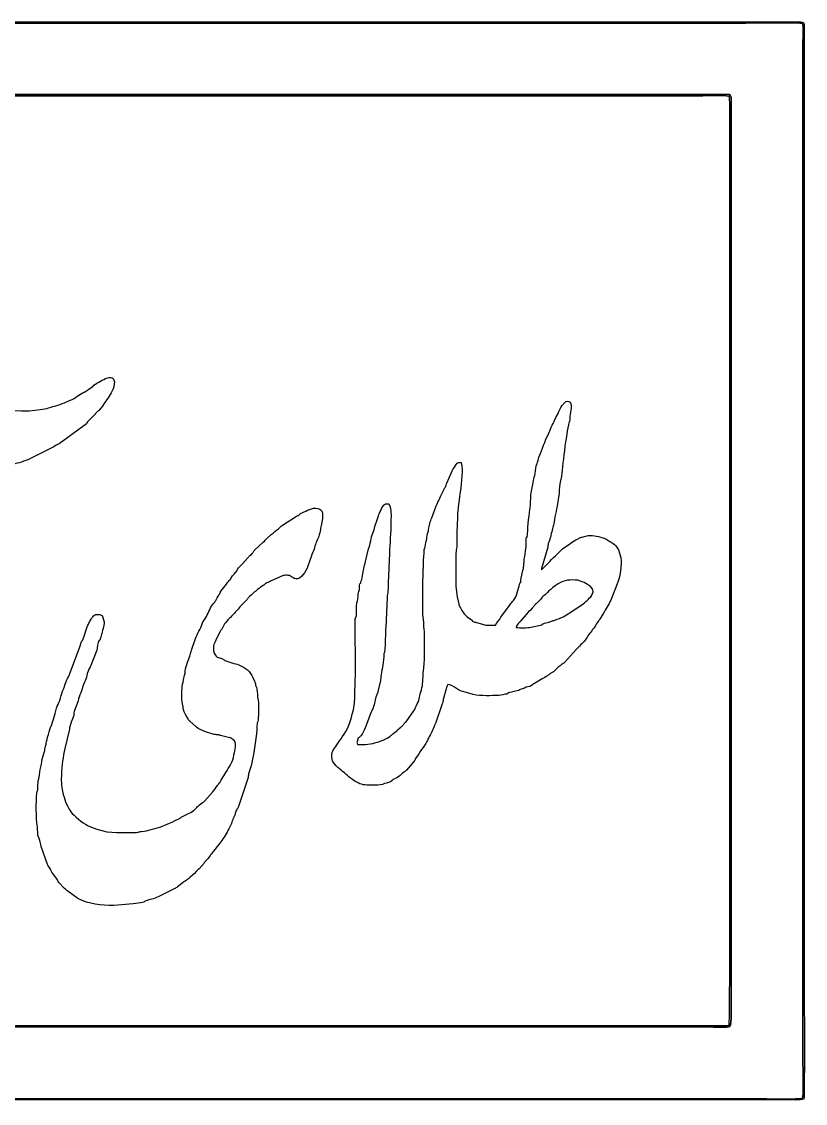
# Model space of a CAD drawing. Header units: millimetres. Extents: x -24 to 99, y -42 to 112.
# Drawn here: x 5.07 to 23.34, y 86.67 to 111.89 of the extents above; entities that cross this region are included whole.
import ezdxf

# ---------------------------------------------------------------- set-up
doc = ezdxf.new("R2010")
doc.units = ezdxf.units.MM
doc.header["$MEASUREMENT"] = 0
doc.layers.add('Layer 1', color=7, linetype='Continuous')

msp = doc.modelspace()

# ---------------------------------------------------------------- linework, layer by layer
at = {"layer": 'Layer 1', "color": 250}
for points, knots in [([(-19.5387, 111.8591), (-19.5387, 111.8591), (-19.5394, 87.2815), (-19.5394, 87.2815), (-19.5394, 86.6702), (-19.6079, 86.7524), (-19.2733, 86.7518), (-19.1765, 86.7516), (-19.0797, 86.7508), (-18.9829, 86.7508), (-18.9829, 86.7508), (22.8772, 86.7507), (22.8772, 86.7507), (22.9624, 86.751), (23.2499, 86.739), (23.304, 86.7683), (23.3279, 86.8573), (23.3119, 89.6899), (23.3119, 89.8622), (23.3119, 89.8622), (23.3124, 111.6363), (23.3124, 111.6363), (23.3123, 111.8213), (23.3396, 111.8817), (23.233, 111.8884), (23.233, 111.8884), (-19.4241, 111.889), (-19.4241, 111.889), (-19.5058, 111.8881), (-19.4831, 111.8926), (-19.5387, 111.8591)], [0, 0, 0, 0, 0.1, 0.1, 0.1, 0.2, 0.2, 0.2, 0.3, 0.3, 0.3, 0.4, 0.4, 0.4, 0.5, 0.5, 0.5, 0.6, 0.6, 0.6, 0.7, 0.7, 0.7, 0.8, 0.8, 0.8, 0.9, 0.9, 0.9, 1, 1, 1, 1]), ([(23.2712, 86.7907), (23.3004, 86.826), (23.2842, 87.4568), (23.2842, 87.5504), (23.2842, 87.5504), (23.2839, 111.4643), (23.2839, 111.4643), (23.2839, 111.5385), (23.3047, 111.8059), (23.2699, 111.8464), (23.2394, 111.8769), (22.0852, 111.8605), (21.9524, 111.8605), (21.9524, 111.8605), (-18.8217, 111.8605), (-18.8217, 111.8605), (-19.0339, 111.8605), (-19.2876, 111.8741), (-19.4948, 111.8563), (-19.527, 111.7441), (-19.5088, 110.0208), (-19.5089, 109.7546), (-19.5089, 109.7546), (-19.5087, 90.6686), (-19.5087, 90.6686), (-19.5082, 89.4417), (-19.518, 88.1842), (-19.5073, 86.959), (-19.5055, 86.7525), (-19.5777, 86.7781), (-19.155, 86.777), (-16.324, 86.769), (-13.4916, 86.7773), (-10.6604, 86.7773), (-10.6604, 86.7773), (22.2212, 86.7773), (22.2212, 86.7773), (22.3585, 86.7773), (23.2231, 86.7523), (23.2712, 86.7907)], [0, 0, 0, 0, 0.0769231, 0.0769231, 0.0769231, 0.1538462, 0.1538462, 0.1538462, 0.2307692, 0.2307692, 0.2307692, 0.3076923, 0.3076923, 0.3076923, 0.3846154, 0.3846154, 0.3846154, 0.4615385, 0.4615385, 0.4615385, 0.5384615, 0.5384615, 0.5384615, 0.6153846, 0.6153846, 0.6153846, 0.6923077, 0.6923077, 0.6923077, 0.7692308, 0.7692308, 0.7692308, 0.8461538, 0.8461538, 0.8461538, 0.9230769, 0.9230769, 0.9230769, 1, 1, 1, 1]), ([(23.2712, 86.7907), (23.2231, 86.7523), (22.3585, 86.7773), (22.2212, 86.7773), (22.2212, 86.7773), (-10.6604, 86.7773), (-10.6604, 86.7773), (-13.4916, 86.7773), (-16.324, 86.769), (-19.155, 86.777), (-19.5777, 86.7781), (-19.5055, 86.7525), (-19.5073, 86.959), (-19.518, 88.1842), (-19.5082, 89.4417), (-19.5087, 90.6686), (-19.5087, 90.6686), (-19.5089, 109.7546), (-19.5089, 109.7546), (-19.5088, 110.0208), (-19.527, 111.7441), (-19.4948, 111.8563), (-19.2876, 111.8741), (-19.0339, 111.8605), (-18.8217, 111.8605), (-18.8217, 111.8605), (21.9524, 111.8605), (21.9524, 111.8605), (22.0852, 111.8605), (23.2394, 111.8769), (23.2699, 111.8464), (23.3047, 111.8059), (23.2839, 111.5385), (23.2839, 111.4643), (23.2839, 111.4643), (23.2842, 87.5504), (23.2842, 87.5504), (23.2842, 87.4568), (23.3004, 86.826), (23.2712, 86.7907)], [0, 0, 0, 0, 0.0769231, 0.0769231, 0.0769231, 0.1538462, 0.1538462, 0.1538462, 0.2307692, 0.2307692, 0.2307692, 0.3076923, 0.3076923, 0.3076923, 0.3846154, 0.3846154, 0.3846154, 0.4615385, 0.4615385, 0.4615385, 0.5384615, 0.5384615, 0.5384615, 0.6153846, 0.6153846, 0.6153846, 0.6923077, 0.6923077, 0.6923077, 0.7692308, 0.7692308, 0.7692308, 0.8461538, 0.8461538, 0.8461538, 0.9230769, 0.9230769, 0.9230769, 1, 1, 1, 1]), ([(-17.8294, 88.478), (-17.8487, 88.6761), (-17.8334, 88.9565), (-17.8332, 89.1633), (-17.8332, 89.1633), (-17.8331, 109.9051), (-17.8331, 109.9051), (-17.8332, 109.9629), (-17.8334, 110.0201), (-17.8342, 110.0779), (-17.8352, 110.1515), (-17.8265, 110.1478), (-17.7894, 110.1927), (-17.7894, 110.1927), (21.5731, 110.1919), (21.5731, 110.1919), (21.6147, 110.1254), (21.6119, 110.1561), (21.6095, 110.0559), (21.6095, 110.0559), (21.6085, 89.1095), (21.6085, 89.1095), (21.6085, 89.012), (21.6319, 88.5103), (21.5774, 88.4634), (21.5548, 88.444), (21.4538, 88.4499), (21.4255, 88.4502), (21.3752, 88.4508), (21.3252, 88.4495), (21.275, 88.4499), (21.171, 88.4508), (21.0673, 88.4515), (20.9632, 88.4515), (11.3109, 88.4515), (1.6586, 88.4515), (-7.9937, 88.4515), (-11.1764, 88.4515), (-14.3706, 88.4428), (-17.5528, 88.45), (-17.6633, 88.4503), (-17.7631, 88.4356), (-17.8294, 88.478)], [0, 0, 0, 0, 0.0714286, 0.0714286, 0.0714286, 0.1428571, 0.1428571, 0.1428571, 0.2142857, 0.2142857, 0.2142857, 0.2857143, 0.2857143, 0.2857143, 0.3571429, 0.3571429, 0.3571429, 0.4285714, 0.4285714, 0.4285714, 0.5, 0.5, 0.5, 0.5714286, 0.5714286, 0.5714286, 0.6428571, 0.6428571, 0.6428571, 0.7142857, 0.7142857, 0.7142857, 0.7857143, 0.7857143, 0.7857143, 0.8571429, 0.8571429, 0.8571429, 0.9285714, 0.9285714, 0.9285714, 1, 1, 1, 1]), ([(-17.8294, 88.478), (-17.7631, 88.4356), (-17.6633, 88.4503), (-17.5528, 88.45), (-14.3706, 88.4428), (-11.1764, 88.4515), (-7.9937, 88.4515), (1.6586, 88.4515), (11.3109, 88.4515), (20.9632, 88.4515), (21.0673, 88.4515), (21.171, 88.4508), (21.275, 88.4499), (21.3252, 88.4495), (21.3752, 88.4508), (21.4255, 88.4502), (21.4538, 88.4499), (21.5548, 88.444), (21.5774, 88.4634), (21.6319, 88.5103), (21.6085, 89.012), (21.6085, 89.1095), (21.6085, 89.1095), (21.6095, 110.0559), (21.6095, 110.0559), (21.6119, 110.1561), (21.6147, 110.1254), (21.5731, 110.1919), (21.5731, 110.1919), (-17.7894, 110.1927), (-17.7894, 110.1927), (-17.8265, 110.1478), (-17.8352, 110.1515), (-17.8342, 110.0779), (-17.8334, 110.0201), (-17.8332, 109.9629), (-17.8331, 109.9051), (-17.8331, 109.9051), (-17.8332, 89.1633), (-17.8332, 89.1633), (-17.8334, 88.9565), (-17.8487, 88.6761), (-17.8294, 88.478)], [0, 0, 0, 0, 0.0714286, 0.0714286, 0.0714286, 0.1428571, 0.1428571, 0.1428571, 0.2142857, 0.2142857, 0.2142857, 0.2857143, 0.2857143, 0.2857143, 0.3571429, 0.3571429, 0.3571429, 0.4285714, 0.4285714, 0.4285714, 0.5, 0.5, 0.5, 0.5714286, 0.5714286, 0.5714286, 0.6428571, 0.6428571, 0.6428571, 0.7142857, 0.7142857, 0.7142857, 0.7857143, 0.7857143, 0.7857143, 0.8571429, 0.8571429, 0.8571429, 0.9285714, 0.9285714, 0.9285714, 1, 1, 1, 1]), ([(21.5546, 110.1453), (21.5634, 110.1334), (21.5608, 110.1403), (21.568, 110.1217), (21.5933, 110.0555), (21.5776, 107.5075), (21.5776, 107.4535), (21.5776, 104.7544), (21.5949, 88.5326), (21.565, 88.4977), (21.5628, 88.4961), (21.559, 88.497), (21.5576, 88.4937), (21.5563, 88.4904), (21.5519, 88.4906), (21.5499, 88.49), (21.5499, 88.49), (21.5325, 88.4847), (21.5325, 88.4847), (21.5191, 88.4821), (21.4941, 88.4822), (21.4797, 88.4822), (21.4797, 88.4822), (-16.069, 88.4828), (-16.069, 88.4828), (-16.5922, 88.4828), (-17.1156, 88.4842), (-17.6389, 88.4827), (-17.6682, 88.4826), (-17.7087, 88.4805), (-17.7367, 88.4827), (-17.8121, 88.4886), (-17.8027, 88.521), (-17.8018, 88.7116), (-17.8018, 88.7116), (-17.8017, 109.8944), (-17.8017, 109.8944), (-17.8018, 109.9576), (-17.8044, 110.0267), (-17.8018, 110.0892), (-17.798, 110.1771), (-17.7525, 110.1554), (-17.6604, 110.1554), (-4.848, 110.1651), (7.9674, 110.1557), (20.7804, 110.1557), (20.9388, 110.1557), (21.4415, 110.1741), (21.5546, 110.1453)], [0, 0, 0, 0, 0.0625, 0.0625, 0.0625, 0.125, 0.125, 0.125, 0.1875, 0.1875, 0.1875, 0.25, 0.25, 0.25, 0.3125, 0.3125, 0.3125, 0.375, 0.375, 0.375, 0.4375, 0.4375, 0.4375, 0.5, 0.5, 0.5, 0.5625, 0.5625, 0.5625, 0.625, 0.625, 0.625, 0.6875, 0.6875, 0.6875, 0.75, 0.75, 0.75, 0.8125, 0.8125, 0.8125, 0.875, 0.875, 0.875, 0.9375, 0.9375, 0.9375, 1, 1, 1, 1]), ([(5.0708, 102.8149), (5.0708, 102.8149), (4.6514, 102.833), (4.6514, 102.833), (4.6396, 102.8332), (4.6178, 102.8331), (4.607, 102.8348), (4.5419, 102.8455), (4.5906, 102.8617), (4.5124, 102.8651), (4.4013, 102.8699), (4.0948, 102.9257), (3.9495, 102.9463), (3.8545, 102.9598), (3.7402, 102.9957), (3.7376, 102.9959), (3.7138, 102.9981), (3.6769, 102.9969), (3.6514, 102.9976), (3.5904, 102.9992), (3.5293, 103.0009), (3.4684, 102.9977), (3.3769, 102.9928), (3.2928, 102.9734), (3.2161, 102.9427), (3.1618, 102.921), (3.098, 102.91), (3.047, 102.8846), (3.047, 102.8846), (2.8301, 102.7884), (2.8301, 102.7884), (2.8277, 102.7874), (2.8248, 102.7863), (2.8225, 102.7853), (2.8225, 102.7853), (2.4108, 102.5214), (2.4108, 102.5214), (2.2932, 102.4451), (2.1971, 102.3312), (2.1212, 102.2839), (2.064, 102.2482), (2.0245, 102.1945), (1.9739, 102.1515), (1.9555, 102.1359), (1.9475, 102.1267), (1.9295, 102.111), (1.9295, 102.111), (1.8399, 102.0189), (1.8399, 102.0189), (1.8211, 101.9961), (1.8239, 101.9887), (1.8049, 101.967), (1.7262, 101.8775), (1.6891, 101.8712), (1.6337, 101.7745), (1.5694, 101.6622), (1.48, 101.5594), (1.4258, 101.442), (1.3639, 101.3082), (1.3368, 101.3563), (1.3604, 101.1616), (1.5098, 101.1462), (1.5135, 101.1407), (1.6264, 101.2198), (1.6264, 101.2198), (1.8432, 101.389), (1.8432, 101.389), (1.8812, 101.4079), (1.887, 101.4051), (1.9226, 101.4309), (2.0592, 101.5296), (2.1969, 101.5857), (2.3714, 101.609), (2.4216, 101.6158), (2.4213, 101.6244), (2.4683, 101.6287), (2.5101, 101.6326), (2.5574, 101.6336), (2.5876, 101.6396), (2.6842, 101.6588), (2.8053, 101.6587), (2.9104, 101.654), (2.9915, 101.6504), (2.9506, 101.6327), (3.027, 101.6192), (3.027, 101.6192), (3.3188, 101.5429), (3.3188, 101.5429), (3.3903, 101.5172), (3.4653, 101.4899), (3.5545, 101.4857), (3.6111, 101.483), (3.6293, 101.4876), (3.6791, 101.4698), (3.8176, 101.4202), (4.5574, 101.4761), (4.7071, 101.5272), (4.8408, 101.5728), (4.9883, 101.5885), (5.1198, 101.6421), (5.1531, 101.6557), (5.1845, 101.6575), (5.2162, 101.6745), (5.2162, 101.6745), (5.8245, 101.9793), (5.8245, 101.9793), (5.8819, 102.0319), (5.8929, 102.0124), (5.9458, 102.0522), (5.9458, 102.0522), (6.5863, 102.5178), (6.5863, 102.5178), (6.5936, 102.527), (6.5985, 102.5422), (6.61, 102.559), (6.6357, 102.5967), (6.6954, 102.6401), (6.738, 102.6898), (6.738, 102.6898), (6.8531, 102.8102), (6.8531, 102.8102), (6.8631, 102.8225), (6.8604, 102.8187), (6.8694, 102.8272), (6.8694, 102.8272), (6.9585, 102.9292), (6.9585, 102.9292), (7.0203, 103.0374), (7.1024, 103.1292), (7.1638, 103.2403), (7.1964, 103.2992), (7.221, 103.3597), (7.2319, 103.4395), (7.2548, 103.6062), (7.1439, 103.6257), (7.0364, 103.5727), (7.034, 103.5715), (7.0311, 103.5703), (7.0287, 103.5692), (6.9343, 103.5252), (6.7987, 103.4614), (6.7309, 103.3861), (6.7309, 103.3861), (6.6484, 103.3274), (6.6484, 103.3274), (6.5268, 103.2362), (6.5686, 103.2809), (6.4854, 103.2304), (6.4347, 103.1997), (6.372, 103.173), (6.329, 103.1316), (6.2891, 103.0933), (6.2558, 103.0834), (6.2015, 103.0635), (6.2015, 103.0635), (6.0695, 103.0028), (6.0695, 103.0028), (5.9938, 102.9804), (5.9446, 102.9505), (5.8677, 102.9341), (5.764, 102.912), (5.7121, 102.8813), (5.5608, 102.8551), (5.4081, 102.8287), (5.2374, 102.8147), (5.0708, 102.8149)], [0, 0, 0, 0, 0.0181818, 0.0181818, 0.0181818, 0.0363636, 0.0363636, 0.0363636, 0.0545455, 0.0545455, 0.0545455, 0.0727273, 0.0727273, 0.0727273, 0.0909091, 0.0909091, 0.0909091, 0.1090909, 0.1090909, 0.1090909, 0.1272727, 0.1272727, 0.1272727, 0.1454545, 0.1454545, 0.1454545, 0.1636364, 0.1636364, 0.1636364, 0.1818182, 0.1818182, 0.1818182, 0.2, 0.2, 0.2, 0.2181818, 0.2181818, 0.2181818, 0.2363636, 0.2363636, 0.2363636, 0.2545455, 0.2545455, 0.2545455, 0.2727273, 0.2727273, 0.2727273, 0.2909091, 0.2909091, 0.2909091, 0.3090909, 0.3090909, 0.3090909, 0.3272727, 0.3272727, 0.3272727, 0.3454545, 0.3454545, 0.3454545, 0.3636364, 0.3636364, 0.3636364, 0.3818182, 0.3818182, 0.3818182, 0.4, 0.4, 0.4, 0.4181818, 0.4181818, 0.4181818, 0.4363636, 0.4363636, 0.4363636, 0.4545455, 0.4545455, 0.4545455, 0.4727273, 0.4727273, 0.4727273, 0.4909091, 0.4909091, 0.4909091, 0.5090909, 0.5090909, 0.5090909, 0.5272727, 0.5272727, 0.5272727, 0.5454545, 0.5454545, 0.5454545, 0.5636364, 0.5636364, 0.5636364, 0.5818182, 0.5818182, 0.5818182, 0.6, 0.6, 0.6, 0.6181818, 0.6181818, 0.6181818, 0.6363636, 0.6363636, 0.6363636, 0.6545455, 0.6545455, 0.6545455, 0.6727273, 0.6727273, 0.6727273, 0.6909091, 0.6909091, 0.6909091, 0.7090909, 0.7090909, 0.7090909, 0.7272727, 0.7272727, 0.7272727, 0.7454545, 0.7454545, 0.7454545, 0.7636364, 0.7636364, 0.7636364, 0.7818182, 0.7818182, 0.7818182, 0.8, 0.8, 0.8, 0.8181818, 0.8181818, 0.8181818, 0.8363636, 0.8363636, 0.8363636, 0.8545455, 0.8545455, 0.8545455, 0.8727273, 0.8727273, 0.8727273, 0.8909091, 0.8909091, 0.8909091, 0.9090909, 0.9090909, 0.9090909, 0.9272727, 0.9272727, 0.9272727, 0.9454545, 0.9454545, 0.9454545, 0.9636364, 0.9636364, 0.9636364, 0.9818182, 0.9818182, 0.9818182, 1, 1, 1, 1]), ([(16.8592, 99.8729), (16.8605, 99.8835), (16.8578, 99.8854), (16.8375, 99.8729), (16.8338, 99.8164), (16.8333, 99.7573), (16.8322, 99.7005), (16.83, 99.584), (16.7875, 99.3858), (16.777, 99.2394), (16.764, 99.0599), (16.7472, 99.0979), (16.7399, 99.0239), (16.7399, 99.0239), (16.7099, 98.8801), (16.7099, 98.8801), (16.7076, 98.8667), (16.7071, 98.8525), (16.7048, 98.8412), (16.6912, 98.7728), (16.7157, 98.8706), (16.7006, 98.8233), (16.6998, 98.8207), (16.6986, 98.818), (16.6977, 98.8155), (16.6967, 98.8132), (16.6952, 98.8106), (16.6942, 98.8083), (16.657, 98.7254), (16.635, 98.539), (16.5527, 98.4219), (16.526, 98.3838), (16.5057, 98.3652), (16.4774, 98.3258), (16.4634, 98.3062), (16.4567, 98.2943), (16.4404, 98.2777), (16.4404, 98.2777), (16.2435, 98.0105), (16.2435, 98.0105), (16.2121, 97.9441), (16.1563, 97.8904), (16.1207, 97.8237), (16.0543, 97.822), (15.9524, 97.8157), (15.8889, 97.8241), (15.8889, 97.8241), (15.7026, 97.8719), (15.7026, 97.8719), (15.6608, 97.8915), (15.6534, 97.8865), (15.6123, 97.9009), (15.5507, 97.9226), (15.6023, 97.92), (15.5501, 97.9533), (15.4979, 97.9867), (15.4557, 98.0148), (15.4113, 98.0631), (15.3573, 98.1219), (15.3024, 98.2036), (15.2712, 98.2773), (15.2588, 98.3067), (15.2625, 98.3457), (15.2514, 98.3778), (15.1663, 98.6233), (15.1948, 99.1051), (15.1972, 99.3675), (15.1977, 99.4238), (15.1957, 99.4849), (15.198, 99.5404), (15.2006, 99.603), (15.2166, 99.6073), (15.216, 99.6898), (15.2146, 99.9076), (15.2244, 100.1409), (15.2309, 100.3675), (15.2377, 100.6042), (15.3967, 101.4566), (15.3152, 101.6118), (15.215, 101.6196), (15.2168, 101.5908), (15.1757, 101.5313), (15.1223, 101.4542), (15.1279, 101.444), (15.0897, 101.38), (15.0897, 101.38), (14.9798, 101.1339), (14.9798, 101.1339), (14.9688, 101.1079), (14.9614, 101.0666), (14.9504, 101.0446), (14.9435, 101.0306), (14.9404, 101.0302), (14.9298, 101.0128), (14.9197, 100.9963), (14.919, 100.993), (14.9109, 100.9774), (14.9109, 100.9774), (14.835, 100.8176), (14.835, 100.8176), (14.7981, 100.7071), (14.7531, 100.6566), (14.7261, 100.5765), (14.7261, 100.5765), (14.6316, 100.3261), (14.6316, 100.3261), (14.5969, 100.2318), (14.5722, 100.159), (14.5578, 100.0454), (14.5528, 100.0059), (14.5375, 99.982), (14.5314, 99.9541), (14.5119, 99.8647), (14.5358, 99.8926), (14.4953, 99.7511), (14.4953, 99.7511), (14.4682, 99.6053), (14.4682, 99.6053), (14.4581, 99.5821), (14.4574, 99.5895), (14.4547, 99.5602), (14.4512, 99.5221), (14.4547, 99.4844), (14.4498, 99.4439), (14.4335, 99.3109), (14.4059, 98.1623), (14.4321, 98.0165), (14.4321, 98.0165), (14.4488, 97.8838), (14.4488, 97.8838), (14.4492, 97.8353), (14.4485, 97.7856), (14.4532, 97.7381), (14.4744, 97.5226), (14.4625, 97.2773), (14.4619, 97.0557), (14.4615, 96.8965), (14.438, 96.8063), (14.4317, 96.6579), (14.4264, 96.5314), (14.4211, 96.3766), (14.379, 96.2648), (14.3275, 96.1279), (14.3545, 96.0786), (14.2682, 95.9333), (14.2374, 95.8815), (14.2503, 95.8711), (14.2155, 95.8248), (14.2155, 95.8248), (14.0357, 95.5659), (14.0357, 95.5659), (14.0333, 95.564), (14.0255, 95.559), (14.023, 95.5571), (14.0191, 95.5541), (14.0057, 95.5434), (14.0042, 95.5421), (13.9825, 95.5214), (13.9776, 95.5057), (13.9561, 95.4821), (13.9374, 95.4615), (13.9209, 95.4497), (13.8996, 95.4316), (13.8979, 95.4302), (13.8953, 95.4282), (13.8936, 95.4267), (13.8552, 95.3922), (13.8331, 95.3589), (13.7865, 95.3293), (13.6753, 95.2586), (13.7147, 95.2593), (13.5944, 95.1884), (13.4843, 95.1236), (13.4711, 95.1303), (13.36, 95.0896), (13.2271, 95.041), (13.0683, 95.0357), (12.904, 95.0397), (12.8775, 95.0796), (12.8917, 95.0915), (12.902, 95.1312), (12.9078, 95.1539), (12.906, 95.1618), (12.906, 95.1847), (13.0111, 95.2198), (13.0738, 95.4151), (13.1131, 95.5064), (13.1131, 95.5064), (13.2194, 95.7983), (13.2194, 95.7983), (13.2227, 95.8098), (13.2479, 95.8388), (13.266, 95.8893), (13.3006, 95.9857), (13.3157, 96.0811), (13.3416, 96.1823), (13.355, 96.2345), (13.3747, 96.2237), (13.3853, 96.306), (13.3853, 96.306), (13.434, 96.5283), (13.434, 96.5283), (13.4446, 96.5652), (13.44, 96.5775), (13.4445, 96.6146), (13.4622, 96.7599), (13.502, 96.8783), (13.5162, 97.0893), (13.5183, 97.1196), (13.5161, 97.1421), (13.5224, 97.1716), (13.5316, 97.2148), (13.5354, 97.193), (13.5375, 97.2488), (13.54, 97.3143), (13.5474, 97.3625), (13.5483, 97.4209), (13.5504, 97.5413), (13.5514, 97.6564), (13.5587, 97.7668), (13.5587, 97.7668), (13.5918, 98.4648), (13.5918, 98.4648), (13.594, 98.5386), (13.612, 98.5381), (13.6122, 98.6251), (13.6123, 98.6889), (13.6136, 98.7507), (13.6193, 98.8027), (13.6193, 98.8027), (13.6485, 99.4966), (13.6485, 99.4966), (13.6514, 99.74), (13.6821, 99.9674), (13.6814, 100.2277), (13.6808, 100.4189), (13.7, 100.4781), (13.6341, 100.6514), (13.6003, 100.6551), (13.5536, 100.6529), (13.5313, 100.6374), (13.4852, 100.6054), (13.4125, 100.4252), (13.3921, 100.3714), (13.3801, 100.3398), (13.3683, 100.3071), (13.3578, 100.2768), (13.3578, 100.2768), (13.309, 100.1209), (13.309, 100.1209), (13.2983, 100.0613), (13.2773, 100.0237), (13.2578, 99.9679), (13.2173, 99.8525), (13.2016, 99.7129), (13.1617, 99.5978), (13.1617, 99.5978), (13.0504, 99.1386), (13.0504, 99.1386), (13.0237, 99.044), (13.0066, 98.8955), (12.9819, 98.8192), (12.9626, 98.7596), (12.9814, 98.8258), (12.9593, 98.7804), (12.9415, 98.7438), (12.9517, 98.6945), (12.9453, 98.6495), (12.9407, 98.6164), (12.9283, 98.5888), (12.9206, 98.5465), (12.9123, 98.5013), (12.9163, 98.4619), (12.9098, 98.4163), (12.9033, 98.3707), (12.8896, 98.3518), (12.8842, 98.314), (12.8782, 98.2713), (12.8834, 98.225), (12.8777, 98.1802), (12.8711, 98.129), (12.8841, 98.0514), (12.8662, 97.999), (12.8512, 97.9548), (12.8567, 98.0259), (12.8438, 97.9489), (12.8438, 97.9489), (12.852, 96.6901), (12.852, 96.6901), (12.852, 96.6313), (12.8418, 95.9299), (12.8064, 95.8454), (12.8064, 95.8454), (12.7793, 95.7436), (12.7793, 95.7436), (12.7627, 95.654), (12.7114, 95.4968), (12.6695, 95.4136), (12.5722, 95.2205), (12.4485, 95.0846), (12.4194, 95.0279), (12.3648, 94.9218), (12.2731, 94.8839), (12.3083, 94.6906), (12.3247, 94.601), (12.4775, 94.4688), (12.5479, 94.4157), (12.7021, 94.2992), (12.6829, 94.2704), (12.9172, 94.1402), (13.0134, 94.0868), (13.1391, 94.0877), (13.2535, 94.089), (13.3262, 94.0898), (13.4248, 94.0862), (13.4846, 94.1057), (13.5044, 94.1122), (13.4978, 94.113), (13.53, 94.1246), (13.5894, 94.1459), (13.6655, 94.1527), (13.7114, 94.1989), (13.7452, 94.2328), (13.7091, 94.2093), (13.7481, 94.2275), (13.8532, 94.2766), (13.8909, 94.3081), (13.9764, 94.3869), (14.0007, 94.4093), (14.0199, 94.4198), (14.0405, 94.4408), (14.0405, 94.4408), (14.2212, 94.6471), (14.2212, 94.6471), (14.2487, 94.6773), (14.2431, 94.6979), (14.2655, 94.7318), (14.344, 94.8507), (14.4518, 94.9879), (14.5187, 95.1114), (14.5332, 95.1379), (14.5461, 95.1694), (14.5625, 95.1974), (14.6205, 95.2964), (14.6506, 95.3729), (14.6945, 95.4836), (14.7038, 95.5072), (14.6965, 95.4886), (14.7058, 95.5059), (14.7185, 95.5293), (14.7119, 95.5104), (14.7261, 95.5474), (14.7261, 95.5474), (14.8557, 95.9355), (14.8557, 95.9355), (14.8684, 95.974), (14.8815, 95.9925), (14.8903, 96.0295), (14.895, 96.0495), (14.8953, 96.0659), (14.9014, 96.0845), (14.9014, 96.0845), (14.9686, 96.3381), (14.9686, 96.3381), (14.9751, 96.3696), (14.9728, 96.3626), (14.9827, 96.3886), (14.9827, 96.3886), (15.0062, 96.4361), (15.0062, 96.4361), (15.0686, 96.4371), (15.1526, 96.3756), (15.2062, 96.3419), (15.2733, 96.2998), (15.337, 96.2804), (15.4108, 96.2574), (15.4515, 96.2447), (15.4797, 96.2413), (15.5202, 96.2275), (15.7145, 96.1616), (15.9306, 96.1757), (16.1355, 96.1801), (16.2276, 96.1821), (16.2627, 96.1981), (16.341, 96.2079), (16.4331, 96.2195), (16.3649, 96.221), (16.4206, 96.2405), (16.4206, 96.2405), (16.6557, 96.2976), (16.6557, 96.2976), (16.6987, 96.3188), (16.6398, 96.3033), (16.6964, 96.3188), (16.7628, 96.337), (16.8263, 96.3747), (16.8692, 96.3811), (16.9602, 96.3946), (16.9063, 96.3784), (16.9564, 96.4172), (16.9564, 96.4172), (16.9906, 96.4362), (16.9906, 96.4362), (17.0151, 96.4491), (17.0102, 96.4483), (17.0293, 96.4624), (17.0293, 96.4624), (17.2093, 96.5715), (17.2093, 96.5715), (17.2439, 96.5938), (17.2939, 96.6107), (17.3261, 96.6393), (17.3506, 96.6611), (17.3668, 96.6699), (17.3934, 96.689), (17.4087, 96.7), (17.4102, 96.7024), (17.4248, 96.7108), (17.4248, 96.7108), (17.4537, 96.7257), (17.4537, 96.7257), (17.4558, 96.727), (17.4585, 96.7286), (17.4605, 96.7301), (17.4625, 96.7315), (17.465, 96.7335), (17.4668, 96.735), (17.4668, 96.735), (17.5898, 96.8477), (17.5898, 96.8477), (17.6147, 96.8673), (17.6322, 96.8809), (17.6564, 96.8997), (17.6807, 96.9186), (17.7043, 96.9278), (17.7274, 96.9481), (17.7274, 96.9481), (18.007, 97.259), (18.007, 97.259), (18.1011, 97.3711), (18.1628, 97.3955), (18.252, 97.5393), (18.3042, 97.6233), (18.3682, 97.6959), (18.4263, 97.7745), (18.4653, 97.8273), (18.4619, 97.8528), (18.5186, 97.9196), (18.5236, 97.9255), (18.5402, 97.946), (18.5417, 97.9486), (18.5829, 98.0203), (18.6119, 98.0513), (18.6547, 98.1366), (18.7034, 98.2338), (18.7839, 98.3414), (18.8181, 98.4455), (18.8181, 98.4455), (18.9561, 98.7824), (18.9561, 98.7824), (19.0175, 98.9249), (19.0633, 99.2348), (19.0372, 99.3921), (19.0372, 99.3921), (18.9924, 99.5507), (18.9924, 99.5507), (18.9884, 99.5622), (18.9891, 99.5654), (18.9849, 99.5753), (18.9587, 99.6371), (18.8771, 99.7206), (18.8144, 99.7547), (18.7219, 99.8049), (18.7078, 99.8377), (18.5767, 99.8707), (18.4219, 99.9097), (18.3366, 99.9334), (18.1661, 99.8819), (18.1254, 99.8696), (18.1135, 99.8697), (18.0792, 99.8531), (18.0657, 99.8466), (18.0742, 99.8501), (18.0574, 99.8429), (18.0574, 99.8429), (17.9932, 99.8098), (17.9932, 99.8098), (17.9235, 99.7686), (17.9044, 99.7584), (17.8441, 99.7126), (17.8441, 99.7126), (17.6909, 99.6073), (17.6909, 99.6073), (17.6451, 99.5729), (17.6051, 99.5215), (17.5649, 99.4863), (17.4219, 99.3613), (17.3448, 99.2541), (17.1995, 99.1198), (17.1995, 99.1198), (17.1881, 99.1086), (17.1881, 99.1086), (17.1875, 99.1517), (17.1875, 99.1344), (17.197, 99.1653), (17.197, 99.1653), (17.3366, 99.6383), (17.3366, 99.6383), (17.3468, 99.6966), (17.3361, 99.7038), (17.3594, 99.7568), (17.399, 99.8469), (17.4222, 99.974), (17.4466, 100.0762), (17.4566, 100.118), (17.4729, 100.1367), (17.4772, 100.1845), (17.4874, 100.2967), (17.5417, 100.5103), (17.5642, 100.6459), (17.5642, 100.6459), (17.5981, 100.8945), (17.5981, 100.8945), (17.6068, 100.9948), (17.6099, 101.0918), (17.6351, 101.1908), (17.6399, 101.2093), (17.6459, 101.2208), (17.6486, 101.2494), (17.6703, 101.4799), (17.7675, 102.3009), (17.8296, 102.5397), (17.8399, 102.5795), (17.8303, 102.5392), (17.8404, 102.5725), (17.8529, 102.6135), (17.8475, 102.6525), (17.8541, 102.6985), (17.8663, 102.7828), (17.9157, 103.0087), (17.8282, 103.0359), (17.7766, 103.052), (17.753, 103.0333), (17.73, 103.0096), (17.73, 103.0096), (17.6672, 102.9329), (17.6672, 102.9329), (17.6301, 102.8863), (17.6069, 102.8113), (17.575, 102.756), (17.575, 102.756), (17.5269, 102.6648), (17.5269, 102.6648), (17.5066, 102.6333), (17.4987, 102.6063), (17.4827, 102.5699), (17.4519, 102.5005), (17.4197, 102.4647), (17.3979, 102.3878), (17.3979, 102.3878), (17.3642, 102.3005), (17.3642, 102.3005), (17.2563, 102.1007), (17.2137, 101.9161), (17.1458, 101.7666), (17.1284, 101.7283), (17.1302, 101.7646), (17.1177, 101.7009), (17.1086, 101.6546), (17.102, 101.6322), (17.086, 101.5899), (17.0575, 101.5143), (17.0555, 101.4419), (17.0391, 101.3553), (17.0182, 101.2444), (16.9856, 101.1294), (16.9718, 101.0187), (16.9718, 101.0187), (16.9493, 100.9039), (16.9493, 100.9039), (16.935, 100.7803), (16.9385, 100.6381), (16.9195, 100.5157), (16.8908, 100.3309), (16.8689, 100.0577), (16.8592, 99.8729)], [0, 0, 0, 0, 0.0051282, 0.0051282, 0.0051282, 0.0102564, 0.0102564, 0.0102564, 0.0153846, 0.0153846, 0.0153846, 0.0205128, 0.0205128, 0.0205128, 0.025641, 0.025641, 0.025641, 0.0307692, 0.0307692, 0.0307692, 0.0358974, 0.0358974, 0.0358974, 0.0410256, 0.0410256, 0.0410256, 0.0461538, 0.0461538, 0.0461538, 0.0512821, 0.0512821, 0.0512821, 0.0564103, 0.0564103, 0.0564103, 0.0615385, 0.0615385, 0.0615385, 0.0666667, 0.0666667, 0.0666667, 0.0717949, 0.0717949, 0.0717949, 0.0769231, 0.0769231, 0.0769231, 0.0820513, 0.0820513, 0.0820513, 0.0871795, 0.0871795, 0.0871795, 0.0923077, 0.0923077, 0.0923077, 0.0974359, 0.0974359, 0.0974359, 0.1025641, 0.1025641, 0.1025641, 0.1076923, 0.1076923, 0.1076923, 0.1128205, 0.1128205, 0.1128205, 0.1179487, 0.1179487, 0.1179487, 0.1230769, 0.1230769, 0.1230769, 0.1282051, 0.1282051, 0.1282051, 0.1333333, 0.1333333, 0.1333333, 0.1384615, 0.1384615, 0.1384615, 0.1435897, 0.1435897, 0.1435897, 0.1487179, 0.1487179, 0.1487179, 0.1538462, 0.1538462, 0.1538462, 0.1589744, 0.1589744, 0.1589744, 0.1641026, 0.1641026, 0.1641026, 0.1692308, 0.1692308, 0.1692308, 0.174359, 0.174359, 0.174359, 0.1794872, 0.1794872, 0.1794872, 0.1846154, 0.1846154, 0.1846154, 0.1897436, 0.1897436, 0.1897436, 0.1948718, 0.1948718, 0.1948718, 0.2, 0.2, 0.2, 0.2051282, 0.2051282, 0.2051282, 0.2102564, 0.2102564, 0.2102564, 0.2153846, 0.2153846, 0.2153846, 0.2205128, 0.2205128, 0.2205128, 0.225641, 0.225641, 0.225641, 0.2307692, 0.2307692, 0.2307692, 0.2358974, 0.2358974, 0.2358974, 0.2410256, 0.2410256, 0.2410256, 0.2461538, 0.2461538, 0.2461538, 0.2512821, 0.2512821, 0.2512821, 0.2564103, 0.2564103, 0.2564103, 0.2615385, 0.2615385, 0.2615385, 0.2666667, 0.2666667, 0.2666667, 0.2717949, 0.2717949, 0.2717949, 0.2769231, 0.2769231, 0.2769231, 0.2820513, 0.2820513, 0.2820513, 0.2871795, 0.2871795, 0.2871795, 0.2923077, 0.2923077, 0.2923077, 0.2974359, 0.2974359, 0.2974359, 0.3025641, 0.3025641, 0.3025641, 0.3076923, 0.3076923, 0.3076923, 0.3128205, 0.3128205, 0.3128205, 0.3179487, 0.3179487, 0.3179487, 0.3230769, 0.3230769, 0.3230769, 0.3282051, 0.3282051, 0.3282051, 0.3333333, 0.3333333, 0.3333333, 0.3384615, 0.3384615, 0.3384615, 0.3435897, 0.3435897, 0.3435897, 0.3487179, 0.3487179, 0.3487179, 0.3538462, 0.3538462, 0.3538462, 0.3589744, 0.3589744, 0.3589744, 0.3641026, 0.3641026, 0.3641026, 0.3692308, 0.3692308, 0.3692308, 0.374359, 0.374359, 0.374359, 0.3794872, 0.3794872, 0.3794872, 0.3846154, 0.3846154, 0.3846154, 0.3897436, 0.3897436, 0.3897436, 0.3948718, 0.3948718, 0.3948718, 0.4, 0.4, 0.4, 0.4051282, 0.4051282, 0.4051282, 0.4102564, 0.4102564, 0.4102564, 0.4153846, 0.4153846, 0.4153846, 0.4205128, 0.4205128, 0.4205128, 0.425641, 0.425641, 0.425641, 0.4307692, 0.4307692, 0.4307692, 0.4358974, 0.4358974, 0.4358974, 0.4410256, 0.4410256, 0.4410256, 0.4461538, 0.4461538, 0.4461538, 0.4512821, 0.4512821, 0.4512821, 0.4564103, 0.4564103, 0.4564103, 0.4615385, 0.4615385, 0.4615385, 0.4666667, 0.4666667, 0.4666667, 0.4717949, 0.4717949, 0.4717949, 0.4769231, 0.4769231, 0.4769231, 0.4820513, 0.4820513, 0.4820513, 0.4871795, 0.4871795, 0.4871795, 0.4923077, 0.4923077, 0.4923077, 0.4974359, 0.4974359, 0.4974359, 0.5025641, 0.5025641, 0.5025641, 0.5076923, 0.5076923, 0.5076923, 0.5128205, 0.5128205, 0.5128205, 0.5179487, 0.5179487, 0.5179487, 0.5230769, 0.5230769, 0.5230769, 0.5282051, 0.5282051, 0.5282051, 0.5333333, 0.5333333, 0.5333333, 0.5384615, 0.5384615, 0.5384615, 0.5435897, 0.5435897, 0.5435897, 0.5487179, 0.5487179, 0.5487179, 0.5538462, 0.5538462, 0.5538462, 0.5589744, 0.5589744, 0.5589744, 0.5641026, 0.5641026, 0.5641026, 0.5692308, 0.5692308, 0.5692308, 0.574359, 0.574359, 0.574359, 0.5794872, 0.5794872, 0.5794872, 0.5846154, 0.5846154, 0.5846154, 0.5897436, 0.5897436, 0.5897436, 0.5948718, 0.5948718, 0.5948718, 0.6, 0.6, 0.6, 0.6051282, 0.6051282, 0.6051282, 0.6102564, 0.6102564, 0.6102564, 0.6153846, 0.6153846, 0.6153846, 0.6205128, 0.6205128, 0.6205128, 0.625641, 0.625641, 0.625641, 0.6307692, 0.6307692, 0.6307692, 0.6358974, 0.6358974, 0.6358974, 0.6410256, 0.6410256, 0.6410256, 0.6461538, 0.6461538, 0.6461538, 0.6512821, 0.6512821, 0.6512821, 0.6564103, 0.6564103, 0.6564103, 0.6615385, 0.6615385, 0.6615385, 0.6666667, 0.6666667, 0.6666667, 0.6717949, 0.6717949, 0.6717949, 0.6769231, 0.6769231, 0.6769231, 0.6820513, 0.6820513, 0.6820513, 0.6871795, 0.6871795, 0.6871795, 0.6923077, 0.6923077, 0.6923077, 0.6974359, 0.6974359, 0.6974359, 0.7025641, 0.7025641, 0.7025641, 0.7076923, 0.7076923, 0.7076923, 0.7128205, 0.7128205, 0.7128205, 0.7179487, 0.7179487, 0.7179487, 0.7230769, 0.7230769, 0.7230769, 0.7282051, 0.7282051, 0.7282051, 0.7333333, 0.7333333, 0.7333333, 0.7384615, 0.7384615, 0.7384615, 0.7435897, 0.7435897, 0.7435897, 0.7487179, 0.7487179, 0.7487179, 0.7538462, 0.7538462, 0.7538462, 0.7589744, 0.7589744, 0.7589744, 0.7641026, 0.7641026, 0.7641026, 0.7692308, 0.7692308, 0.7692308, 0.774359, 0.774359, 0.774359, 0.7794872, 0.7794872, 0.7794872, 0.7846154, 0.7846154, 0.7846154, 0.7897436, 0.7897436, 0.7897436, 0.7948718, 0.7948718, 0.7948718, 0.8, 0.8, 0.8, 0.8051282, 0.8051282, 0.8051282, 0.8102564, 0.8102564, 0.8102564, 0.8153846, 0.8153846, 0.8153846, 0.8205128, 0.8205128, 0.8205128, 0.825641, 0.825641, 0.825641, 0.8307692, 0.8307692, 0.8307692, 0.8358974, 0.8358974, 0.8358974, 0.8410256, 0.8410256, 0.8410256, 0.8461538, 0.8461538, 0.8461538, 0.8512821, 0.8512821, 0.8512821, 0.8564103, 0.8564103, 0.8564103, 0.8615385, 0.8615385, 0.8615385, 0.8666667, 0.8666667, 0.8666667, 0.8717949, 0.8717949, 0.8717949, 0.8769231, 0.8769231, 0.8769231, 0.8820513, 0.8820513, 0.8820513, 0.8871795, 0.8871795, 0.8871795, 0.8923077, 0.8923077, 0.8923077, 0.8974359, 0.8974359, 0.8974359, 0.9025641, 0.9025641, 0.9025641, 0.9076923, 0.9076923, 0.9076923, 0.9128205, 0.9128205, 0.9128205, 0.9179487, 0.9179487, 0.9179487, 0.9230769, 0.9230769, 0.9230769, 0.9282051, 0.9282051, 0.9282051, 0.9333333, 0.9333333, 0.9333333, 0.9384615, 0.9384615, 0.9384615, 0.9435897, 0.9435897, 0.9435897, 0.9487179, 0.9487179, 0.9487179, 0.9538462, 0.9538462, 0.9538462, 0.9589744, 0.9589744, 0.9589744, 0.9641026, 0.9641026, 0.9641026, 0.9692308, 0.9692308, 0.9692308, 0.974359, 0.974359, 0.974359, 0.9794872, 0.9794872, 0.9794872, 0.9846154, 0.9846154, 0.9846154, 0.9897436, 0.9897436, 0.9897436, 0.9948718, 0.9948718, 0.9948718, 1, 1, 1, 1]), ([(8.8113, 96.3353), (8.8112, 96.212), (8.7954, 96.0586), (8.8304, 95.9455), (8.8422, 95.9075), (8.837, 95.8934), (8.8463, 95.8537), (8.8633, 95.7808), (8.9106, 95.6936), (8.9515, 95.6352), (8.9733, 95.6039), (8.9676, 95.6029), (8.9983, 95.5743), (8.9983, 95.5743), (9.1304, 95.4586), (9.1304, 95.4586), (9.1394, 95.4497), (9.1386, 95.4493), (9.1461, 95.4423), (9.2331, 95.3606), (9.451, 95.3042), (9.564, 95.2734), (9.6043, 95.2624), (9.6329, 95.2694), (9.671, 95.2604), (9.7168, 95.2496), (9.676, 95.2559), (9.711, 95.2464), (9.711, 95.2464), (9.9297, 95.197), (9.9297, 95.197), (9.9639, 95.1876), (9.9628, 95.1755), (9.9953, 95.1539), (10.0533, 95.1155), (10.0564, 95.106), (10.055, 94.9913), (10.0537, 94.8924), (10.0341, 94.8775), (10.0225, 94.797), (9.9976, 94.6237), (9.9058, 94.519), (9.8324, 94.3823), (9.8324, 94.3823), (9.7263, 94.208), (9.7263, 94.208), (9.7078, 94.1809), (9.7055, 94.1687), (9.6854, 94.1407), (9.6663, 94.1141), (9.6543, 94.107), (9.6365, 94.0825), (9.5998, 94.0319), (9.5662, 93.9748), (9.5204, 93.9287), (9.5204, 93.9287), (9.3396, 93.7226), (9.3396, 93.7226), (9.306, 93.6844), (9.2569, 93.666), (9.2197, 93.6276), (9.2197, 93.6276), (9.1904, 93.6013), (9.1904, 93.6013), (9.128, 93.5573), (9.0846, 93.4789), (8.9804, 93.4362), (8.9804, 93.4362), (8.8253, 93.3628), (8.8253, 93.3628), (8.7973, 93.3492), (8.7876, 93.335), (8.7646, 93.3192), (8.7646, 93.3192), (8.6202, 93.2467), (8.6202, 93.2467), (8.6182, 93.2456), (8.6155, 93.2441), (8.6135, 93.243), (8.6135, 93.243), (8.3171, 93.1169), (8.3171, 93.1169), (8.1651, 93.0878), (8.0295, 93.023), (7.8666, 93.0101), (7.8063, 93.0053), (7.8191, 92.9984), (7.779, 92.9908), (7.7479, 92.985), (7.7056, 92.9875), (7.6729, 92.9872), (7.3039, 92.9834), (7.046, 92.9602), (6.7001, 93.1139), (6.6594, 93.132), (6.6404, 93.1322), (6.6002, 93.154), (6.5013, 93.2076), (6.2871, 93.3753), (6.2239, 93.4668), (6.0993, 93.6471), (6.0831, 93.742), (6.0246, 93.9476), (5.9968, 94.0451), (5.9948, 94.238), (6.0009, 94.3466), (6.0117, 94.5354), (6.0384, 94.7559), (6.0827, 94.9447), (6.0827, 94.9447), (6.1867, 95.3986), (6.1867, 95.3986), (6.1905, 95.4162), (6.193, 95.4365), (6.1973, 95.4527), (6.1973, 95.4527), (6.2302, 95.5597), (6.2302, 95.5597), (6.2428, 95.6037), (6.2405, 95.5725), (6.2533, 95.6113), (6.2533, 95.6113), (6.2863, 95.7163), (6.2863, 95.7163), (6.2934, 95.7505), (6.2908, 95.8022), (6.3043, 95.8323), (6.3043, 95.8323), (6.3843, 96.0297), (6.3843, 96.0297), (6.4003, 96.0689), (6.3939, 96.1017), (6.4111, 96.1451), (6.4388, 96.2148), (6.4702, 96.2634), (6.485, 96.3361), (6.4997, 96.4085), (6.5359, 96.4713), (6.5608, 96.5407), (6.572, 96.5719), (6.5847, 96.5916), (6.5923, 96.6369), (6.6049, 96.7109), (6.6319, 96.7816), (6.67, 96.8429), (6.67, 96.8429), (6.8226, 97.2343), (6.8226, 97.2343), (6.8346, 97.2899), (6.8541, 97.4198), (6.8762, 97.4549), (6.8953, 97.485), (6.8834, 97.444), (6.9016, 97.4901), (6.9064, 97.5024), (6.9131, 97.5323), (6.9189, 97.5485), (6.9322, 97.5856), (6.9409, 97.6098), (6.9504, 97.6554), (6.9778, 97.7866), (7.0269, 97.852), (6.9672, 97.9973), (6.9506, 98.0376), (6.9523, 98.0534), (6.8996, 98.0651), (6.7848, 98.0905), (6.743, 98.0456), (6.691, 97.9634), (6.6832, 97.9512), (6.6708, 97.9287), (6.6635, 97.9162), (6.6451, 97.8847), (6.6396, 97.8539), (6.6201, 97.8195), (6.5697, 97.7307), (6.5335, 97.5429), (6.4893, 97.4646), (6.4662, 97.4236), (6.4755, 97.4581), (6.4635, 97.4183), (6.4473, 97.3649), (6.4462, 97.3598), (6.4275, 97.3133), (6.4275, 97.3133), (6.1889, 96.6697), (6.1889, 96.6697), (6.1791, 96.6449), (6.15, 96.605), (6.1197, 96.5262), (6.1197, 96.5262), (6.0753, 96.3987), (6.0753, 96.3987), (6.0744, 96.3959), (6.0733, 96.3932), (6.0723, 96.3905), (6.0723, 96.3905), (6.0474, 96.33), (6.0474, 96.33), (6.0221, 96.2569), (5.9966, 96.2042), (5.9773, 96.1214), (5.9583, 96.0396), (5.9317, 95.9927), (5.8988, 95.9283), (5.8731, 95.878), (5.8671, 95.775), (5.8369, 95.7086), (5.8369, 95.7086), (5.7671, 95.4769), (5.7671, 95.4769), (5.7661, 95.4748), (5.7646, 95.472), (5.7635, 95.4698), (5.7302, 95.3968), (5.6576, 95.1435), (5.6492, 95.0776), (5.642, 95.0205), (5.6292, 95.0209), (5.6229, 94.9607), (5.6175, 94.9089), (5.6063, 94.8873), (5.5952, 94.8515), (5.5952, 94.8515), (5.5659, 94.7514), (5.5659, 94.7514), (5.5472, 94.6859), (5.5451, 94.5989), (5.5217, 94.5156), (5.499, 94.4349), (5.4934, 94.3533), (5.4823, 94.2722), (5.4721, 94.1978), (5.4548, 94.2661), (5.4516, 94.0227), (5.4506, 93.948), (5.4383, 93.9802), (5.4311, 93.906), (5.4075, 93.6608), (5.4092, 93.3672), (5.4409, 93.1183), (5.4409, 93.1183), (5.4548, 92.9259), (5.4548, 92.9259), (5.4608, 92.8723), (5.4593, 92.9032), (5.475, 92.87), (5.4958, 92.826), (5.518, 92.7115), (5.5267, 92.6568), (5.5267, 92.6568), (5.6729, 92.2387), (5.6729, 92.2387), (5.684, 92.2207), (5.6836, 92.2217), (5.6969, 92.1988), (5.6969, 92.1988), (5.7289, 92.1547), (5.7289, 92.1547), (5.7591, 92.1163), (5.747, 92.1054), (5.7742, 92.0606), (5.7742, 92.0606), (5.8907, 91.9078), (5.8907, 91.9078), (5.9323, 91.8618), (5.9066, 91.8599), (5.9387, 91.8164), (5.9387, 91.8164), (6.0749, 91.6834), (6.0749, 91.6834), (6.1027, 91.6598), (6.1236, 91.6397), (6.1482, 91.6172), (6.1482, 91.6172), (6.3848, 91.4473), (6.3848, 91.4473), (6.6459, 91.3116), (6.9218, 91.2827), (7.2213, 91.2818), (7.2213, 91.2818), (7.6762, 91.3224), (7.6762, 91.3224), (7.7477, 91.3404), (7.8296, 91.3349), (7.8927, 91.3553), (7.9378, 91.3699), (7.9372, 91.3777), (7.9713, 91.3916), (8.0447, 91.4215), (8.1708, 91.4382), (8.2533, 91.4862), (8.2533, 91.4862), (8.6316, 91.6686), (8.6316, 91.6686), (8.6547, 91.6829), (8.6483, 91.678), (8.6699, 91.6938), (8.6822, 91.7027), (8.6914, 91.7105), (8.708, 91.7209), (8.8035, 91.781), (8.8465, 91.8345), (8.8865, 91.8549), (8.962, 91.8934), (9.146, 92.0735), (9.2096, 92.1422), (9.2096, 92.1422), (9.3247, 92.2743), (9.3247, 92.2743), (9.3336, 92.287), (9.3426, 92.2979), (9.3532, 92.3109), (9.3748, 92.3373), (9.3655, 92.3249), (9.3851, 92.3437), (9.4079, 92.3657), (9.3872, 92.3387), (9.4101, 92.3736), (9.4101, 92.3736), (9.4645, 92.4471), (9.4645, 92.4471), (9.4783, 92.4651), (9.4794, 92.4658), (9.4943, 92.4816), (9.4943, 92.4816), (9.7157, 92.7647), (9.7157, 92.7647), (9.7854, 92.8562), (9.8466, 92.972), (9.9043, 93.0703), (9.9487, 93.1461), (9.9785, 93.2494), (10.0122, 93.3311), (10.0308, 93.3762), (10.0334, 93.3603), (10.0491, 93.4254), (10.0669, 93.4992), (10.0982, 93.5238), (10.1273, 93.5909), (10.1273, 93.5909), (10.3448, 94.2438), (10.3448, 94.2438), (10.3549, 94.2835), (10.3533, 94.3143), (10.3646, 94.3541), (10.3814, 94.4133), (10.4104, 94.4759), (10.4209, 94.5408), (10.439, 94.6522), (10.4729, 94.7358), (10.4868, 94.8498), (10.4868, 94.8498), (10.5458, 95.2886), (10.5458, 95.2886), (10.564, 95.3705), (10.5444, 95.4955), (10.5758, 95.5713), (10.603, 95.6366), (10.5937, 95.955), (10.5892, 96.0665), (10.5856, 96.1106), (10.5736, 96.1036), (10.5696, 96.1629), (10.5657, 96.2213), (10.5666, 96.3295), (10.5468, 96.3721), (10.5268, 96.415), (10.5436, 96.3492), (10.5273, 96.4202), (10.5216, 96.4451), (10.5226, 96.4565), (10.5175, 96.4742), (10.5044, 96.5201), (10.5156, 96.4799), (10.5026, 96.5111), (10.5026, 96.5111), (10.4629, 96.5996), (10.4629, 96.5996), (10.4306, 96.6635), (10.3884, 96.7342), (10.3353, 96.7822), (10.3353, 96.7822), (10.2433, 96.8396), (10.2433, 96.8396), (10.0527, 96.9522), (10.0897, 96.8783), (9.8098, 96.9992), (9.7831, 97.0107), (9.7624, 97.0338), (9.7388, 97.043), (9.6807, 97.0658), (9.5781, 97.0517), (9.5479, 97.2255), (9.5283, 97.3383), (9.5617, 97.3961), (9.6175, 97.5067), (9.6175, 97.5067), (9.7025, 97.6705), (9.7025, 97.6705), (9.7474, 97.75), (9.7888, 97.8311), (9.8456, 97.9052), (9.9117, 97.9916), (9.9292, 97.98), (9.967, 98.0298), (10.0202, 98.0999), (10.0861, 98.1526), (10.1414, 98.2206), (10.1524, 98.2341), (10.1451, 98.2259), (10.1553, 98.239), (10.1675, 98.2546), (10.1534, 98.2383), (10.17, 98.2574), (10.2177, 98.3121), (10.2768, 98.3541), (10.3201, 98.4079), (10.3399, 98.4324), (10.3497, 98.4524), (10.3715, 98.4753), (10.433, 98.5396), (10.5061, 98.5918), (10.5729, 98.6504), (10.616, 98.6883), (10.6684, 98.7217), (10.7154, 98.7553), (10.7394, 98.7724), (10.7565, 98.791), (10.7847, 98.8044), (10.8206, 98.8215), (10.8391, 98.8275), (10.8763, 98.8444), (10.8763, 98.8444), (11.1708, 98.9773), (11.1708, 98.9773), (11.1904, 98.9816), (11.2117, 98.9831), (11.2319, 98.9837), (11.273, 98.9849), (11.3053, 98.981), (11.3368, 98.9664), (11.4159, 98.9297), (11.4846, 98.7948), (11.667, 99.0392), (11.7626, 99.1672), (11.8041, 99.399), (11.8615, 99.5223), (11.9041, 99.6136), (11.9149, 99.7138), (11.9621, 99.7985), (11.9891, 99.8469), (12.0379, 100.0147), (12.0426, 100.0778), (12.0426, 100.0778), (12.0473, 100.119), (12.0473, 100.119), (12.0556, 100.1556), (12.0591, 100.1319), (12.0662, 100.1854), (12.0776, 100.2698), (12.1132, 100.4153), (12.0631, 100.4904), (12.0233, 100.55), (11.9437, 100.552), (11.8778, 100.5446), (11.8465, 100.5411), (11.8572, 100.5413), (11.8319, 100.5303), (11.8319, 100.5303), (11.7819, 100.5145), (11.7819, 100.5145), (11.7221, 100.4992), (11.6736, 100.4621), (11.6089, 100.4408), (11.578, 100.4306), (11.5664, 100.4121), (11.5396, 100.3934), (11.5135, 100.3752), (11.4846, 100.3628), (11.4573, 100.3467), (11.4573, 100.3467), (11.1546, 100.154), (11.1546, 100.154), (11.1202, 100.1263), (11.1004, 100.0971), (11.0574, 100.0686), (10.9986, 100.0296), (10.9502, 99.9757), (10.8926, 99.9326), (10.8926, 99.9326), (10.7957, 99.8471), (10.7957, 99.8471), (10.7545, 99.8117), (10.7482, 99.7889), (10.7025, 99.7573), (10.7025, 99.7573), (10.5054, 99.5777), (10.5054, 99.5777), (10.4599, 99.5195), (10.4973, 99.5334), (10.3957, 99.441), (10.3739, 99.4213), (10.3563, 99.404), (10.3364, 99.3814), (10.3364, 99.3814), (10.2181, 99.2527), (10.2181, 99.2527), (10.1734, 99.2139), (10.1386, 99.1673), (10.1072, 99.1166), (10.1051, 99.1131), (10.0954, 99.0971), (10.0949, 99.0964), (10.0403, 99.018), (10.0116, 99.0064), (9.9512, 98.9067), (9.9325, 98.8758), (9.9228, 98.8746), (9.8977, 98.8421), (9.8471, 98.7763), (9.7147, 98.6188), (9.6909, 98.5578), (9.6709, 98.5063), (9.6505, 98.4987), (9.5993, 98.3991), (9.5804, 98.3624), (9.5661, 98.3535), (9.5428, 98.3257), (9.4806, 98.2515), (9.4284, 98.1155), (9.3826, 98.0237), (9.353, 97.9644), (9.301, 97.9167), (9.2795, 97.85), (9.2432, 97.7378), (9.1691, 97.6208), (9.1249, 97.5087), (9.1249, 97.5087), (9.0305, 97.2348), (9.0305, 97.2348), (9.0171, 97.1951), (9.0162, 97.1658), (9.0053, 97.128), (8.9844, 97.0558), (8.8973, 96.8754), (8.884, 96.755), (8.8789, 96.7079), (8.8874, 96.6902), (8.871, 96.6518), (8.871, 96.6518), (8.8471, 96.5463), (8.8471, 96.5463), (8.8372, 96.4779), (8.8113, 96.4047), (8.8113, 96.3353)], [0, 0, 0, 0, 0.0054054, 0.0054054, 0.0054054, 0.0108108, 0.0108108, 0.0108108, 0.0162162, 0.0162162, 0.0162162, 0.0216216, 0.0216216, 0.0216216, 0.027027, 0.027027, 0.027027, 0.0324324, 0.0324324, 0.0324324, 0.0378378, 0.0378378, 0.0378378, 0.0432432, 0.0432432, 0.0432432, 0.0486486, 0.0486486, 0.0486486, 0.0540541, 0.0540541, 0.0540541, 0.0594595, 0.0594595, 0.0594595, 0.0648649, 0.0648649, 0.0648649, 0.0702703, 0.0702703, 0.0702703, 0.0756757, 0.0756757, 0.0756757, 0.0810811, 0.0810811, 0.0810811, 0.0864865, 0.0864865, 0.0864865, 0.0918919, 0.0918919, 0.0918919, 0.0972973, 0.0972973, 0.0972973, 0.1027027, 0.1027027, 0.1027027, 0.1081081, 0.1081081, 0.1081081, 0.1135135, 0.1135135, 0.1135135, 0.1189189, 0.1189189, 0.1189189, 0.1243243, 0.1243243, 0.1243243, 0.1297297, 0.1297297, 0.1297297, 0.1351351, 0.1351351, 0.1351351, 0.1405405, 0.1405405, 0.1405405, 0.1459459, 0.1459459, 0.1459459, 0.1513514, 0.1513514, 0.1513514, 0.1567568, 0.1567568, 0.1567568, 0.1621622, 0.1621622, 0.1621622, 0.1675676, 0.1675676, 0.1675676, 0.172973, 0.172973, 0.172973, 0.1783784, 0.1783784, 0.1783784, 0.1837838, 0.1837838, 0.1837838, 0.1891892, 0.1891892, 0.1891892, 0.1945946, 0.1945946, 0.1945946, 0.2, 0.2, 0.2, 0.2054054, 0.2054054, 0.2054054, 0.2108108, 0.2108108, 0.2108108, 0.2162162, 0.2162162, 0.2162162, 0.2216216, 0.2216216, 0.2216216, 0.227027, 0.227027, 0.227027, 0.2324324, 0.2324324, 0.2324324, 0.2378378, 0.2378378, 0.2378378, 0.2432432, 0.2432432, 0.2432432, 0.2486486, 0.2486486, 0.2486486, 0.2540541, 0.2540541, 0.2540541, 0.2594595, 0.2594595, 0.2594595, 0.2648649, 0.2648649, 0.2648649, 0.2702703, 0.2702703, 0.2702703, 0.2756757, 0.2756757, 0.2756757, 0.2810811, 0.2810811, 0.2810811, 0.2864865, 0.2864865, 0.2864865, 0.2918919, 0.2918919, 0.2918919, 0.2972973, 0.2972973, 0.2972973, 0.3027027, 0.3027027, 0.3027027, 0.3081081, 0.3081081, 0.3081081, 0.3135135, 0.3135135, 0.3135135, 0.3189189, 0.3189189, 0.3189189, 0.3243243, 0.3243243, 0.3243243, 0.3297297, 0.3297297, 0.3297297, 0.3351351, 0.3351351, 0.3351351, 0.3405405, 0.3405405, 0.3405405, 0.3459459, 0.3459459, 0.3459459, 0.3513514, 0.3513514, 0.3513514, 0.3567568, 0.3567568, 0.3567568, 0.3621622, 0.3621622, 0.3621622, 0.3675676, 0.3675676, 0.3675676, 0.372973, 0.372973, 0.372973, 0.3783784, 0.3783784, 0.3783784, 0.3837838, 0.3837838, 0.3837838, 0.3891892, 0.3891892, 0.3891892, 0.3945946, 0.3945946, 0.3945946, 0.4, 0.4, 0.4, 0.4054054, 0.4054054, 0.4054054, 0.4108108, 0.4108108, 0.4108108, 0.4162162, 0.4162162, 0.4162162, 0.4216216, 0.4216216, 0.4216216, 0.427027, 0.427027, 0.427027, 0.4324324, 0.4324324, 0.4324324, 0.4378378, 0.4378378, 0.4378378, 0.4432432, 0.4432432, 0.4432432, 0.4486486, 0.4486486, 0.4486486, 0.4540541, 0.4540541, 0.4540541, 0.4594595, 0.4594595, 0.4594595, 0.4648649, 0.4648649, 0.4648649, 0.4702703, 0.4702703, 0.4702703, 0.4756757, 0.4756757, 0.4756757, 0.4810811, 0.4810811, 0.4810811, 0.4864865, 0.4864865, 0.4864865, 0.4918919, 0.4918919, 0.4918919, 0.4972973, 0.4972973, 0.4972973, 0.5027027, 0.5027027, 0.5027027, 0.5081081, 0.5081081, 0.5081081, 0.5135135, 0.5135135, 0.5135135, 0.5189189, 0.5189189, 0.5189189, 0.5243243, 0.5243243, 0.5243243, 0.5297297, 0.5297297, 0.5297297, 0.5351351, 0.5351351, 0.5351351, 0.5405405, 0.5405405, 0.5405405, 0.5459459, 0.5459459, 0.5459459, 0.5513514, 0.5513514, 0.5513514, 0.5567568, 0.5567568, 0.5567568, 0.5621622, 0.5621622, 0.5621622, 0.5675676, 0.5675676, 0.5675676, 0.572973, 0.572973, 0.572973, 0.5783784, 0.5783784, 0.5783784, 0.5837838, 0.5837838, 0.5837838, 0.5891892, 0.5891892, 0.5891892, 0.5945946, 0.5945946, 0.5945946, 0.6, 0.6, 0.6, 0.6054054, 0.6054054, 0.6054054, 0.6108108, 0.6108108, 0.6108108, 0.6162162, 0.6162162, 0.6162162, 0.6216216, 0.6216216, 0.6216216, 0.627027, 0.627027, 0.627027, 0.6324324, 0.6324324, 0.6324324, 0.6378378, 0.6378378, 0.6378378, 0.6432432, 0.6432432, 0.6432432, 0.6486486, 0.6486486, 0.6486486, 0.6540541, 0.6540541, 0.6540541, 0.6594595, 0.6594595, 0.6594595, 0.6648649, 0.6648649, 0.6648649, 0.6702703, 0.6702703, 0.6702703, 0.6756757, 0.6756757, 0.6756757, 0.6810811, 0.6810811, 0.6810811, 0.6864865, 0.6864865, 0.6864865, 0.6918919, 0.6918919, 0.6918919, 0.6972973, 0.6972973, 0.6972973, 0.7027027, 0.7027027, 0.7027027, 0.7081081, 0.7081081, 0.7081081, 0.7135135, 0.7135135, 0.7135135, 0.7189189, 0.7189189, 0.7189189, 0.7243243, 0.7243243, 0.7243243, 0.7297297, 0.7297297, 0.7297297, 0.7351351, 0.7351351, 0.7351351, 0.7405405, 0.7405405, 0.7405405, 0.7459459, 0.7459459, 0.7459459, 0.7513514, 0.7513514, 0.7513514, 0.7567568, 0.7567568, 0.7567568, 0.7621622, 0.7621622, 0.7621622, 0.7675676, 0.7675676, 0.7675676, 0.772973, 0.772973, 0.772973, 0.7783784, 0.7783784, 0.7783784, 0.7837838, 0.7837838, 0.7837838, 0.7891892, 0.7891892, 0.7891892, 0.7945946, 0.7945946, 0.7945946, 0.8, 0.8, 0.8, 0.8054054, 0.8054054, 0.8054054, 0.8108108, 0.8108108, 0.8108108, 0.8162162, 0.8162162, 0.8162162, 0.8216216, 0.8216216, 0.8216216, 0.827027, 0.827027, 0.827027, 0.8324324, 0.8324324, 0.8324324, 0.8378378, 0.8378378, 0.8378378, 0.8432432, 0.8432432, 0.8432432, 0.8486486, 0.8486486, 0.8486486, 0.8540541, 0.8540541, 0.8540541, 0.8594595, 0.8594595, 0.8594595, 0.8648649, 0.8648649, 0.8648649, 0.8702703, 0.8702703, 0.8702703, 0.8756757, 0.8756757, 0.8756757, 0.8810811, 0.8810811, 0.8810811, 0.8864865, 0.8864865, 0.8864865, 0.8918919, 0.8918919, 0.8918919, 0.8972973, 0.8972973, 0.8972973, 0.9027027, 0.9027027, 0.9027027, 0.9081081, 0.9081081, 0.9081081, 0.9135135, 0.9135135, 0.9135135, 0.9189189, 0.9189189, 0.9189189, 0.9243243, 0.9243243, 0.9243243, 0.9297297, 0.9297297, 0.9297297, 0.9351351, 0.9351351, 0.9351351, 0.9405405, 0.9405405, 0.9405405, 0.9459459, 0.9459459, 0.9459459, 0.9513514, 0.9513514, 0.9513514, 0.9567568, 0.9567568, 0.9567568, 0.9621622, 0.9621622, 0.9621622, 0.9675676, 0.9675676, 0.9675676, 0.972973, 0.972973, 0.972973, 0.9783784, 0.9783784, 0.9783784, 0.9837838, 0.9837838, 0.9837838, 0.9891892, 0.9891892, 0.9891892, 0.9945946, 0.9945946, 0.9945946, 1, 1, 1, 1]), ([(16.5991, 97.7674), (16.6074, 97.8239), (16.6346, 97.8418), (16.6939, 97.9058), (16.6939, 97.9058), (16.882, 98.1254), (16.882, 98.1254), (16.914, 98.17), (16.8964, 98.1376), (16.9295, 98.1651), (16.9295, 98.1651), (16.9732, 98.2174), (16.9732, 98.2174), (17.0384, 98.2939), (17.0057, 98.2665), (17.1021, 98.3583), (17.2331, 98.4832), (17.179, 98.4717), (17.2821, 98.5349), (17.2971, 98.5441), (17.3876, 98.6612), (17.5785, 98.7847), (17.7147, 98.8729), (17.8758, 98.8864), (18.039, 98.8664), (18.056, 98.8643), (18.5073, 98.731), (18.3662, 98.5227), (18.3649, 98.5208), (18.3631, 98.5181), (18.3618, 98.5163), (18.3012, 98.4286), (18.215, 98.3587), (18.1323, 98.2952), (18.1323, 98.2952), (17.8595, 98.116), (17.8595, 98.116), (17.7284, 98.0247), (17.6658, 97.997), (17.5016, 97.936), (17.4769, 97.9268), (17.4473, 97.9237), (17.4244, 97.9149), (17.4088, 97.9089), (17.3974, 97.898), (17.366, 97.8886), (17.3235, 97.8759), (17.2621, 97.868), (17.2279, 97.8527), (17.1766, 97.8296), (17.2307, 97.8364), (17.1678, 97.8202), (17.1678, 97.8202), (16.9412, 97.7766), (16.9412, 97.7766), (16.8702, 97.7547), (16.6824, 97.7575), (16.5991, 97.7674)], [0, 0, 0, 0, 0.0526316, 0.0526316, 0.0526316, 0.1052632, 0.1052632, 0.1052632, 0.1578947, 0.1578947, 0.1578947, 0.2105263, 0.2105263, 0.2105263, 0.2631579, 0.2631579, 0.2631579, 0.3157895, 0.3157895, 0.3157895, 0.3684211, 0.3684211, 0.3684211, 0.4210526, 0.4210526, 0.4210526, 0.4736842, 0.4736842, 0.4736842, 0.5263158, 0.5263158, 0.5263158, 0.5789474, 0.5789474, 0.5789474, 0.6315789, 0.6315789, 0.6315789, 0.6842105, 0.6842105, 0.6842105, 0.7368421, 0.7368421, 0.7368421, 0.7894737, 0.7894737, 0.7894737, 0.8421053, 0.8421053, 0.8421053, 0.8947368, 0.8947368, 0.8947368, 0.9473684, 0.9473684, 0.9473684, 1, 1, 1, 1])]:
    msp.add_open_spline(points, degree=3, knots=knots, dxfattribs=at)

doc.saveas('drawing.dxf')
